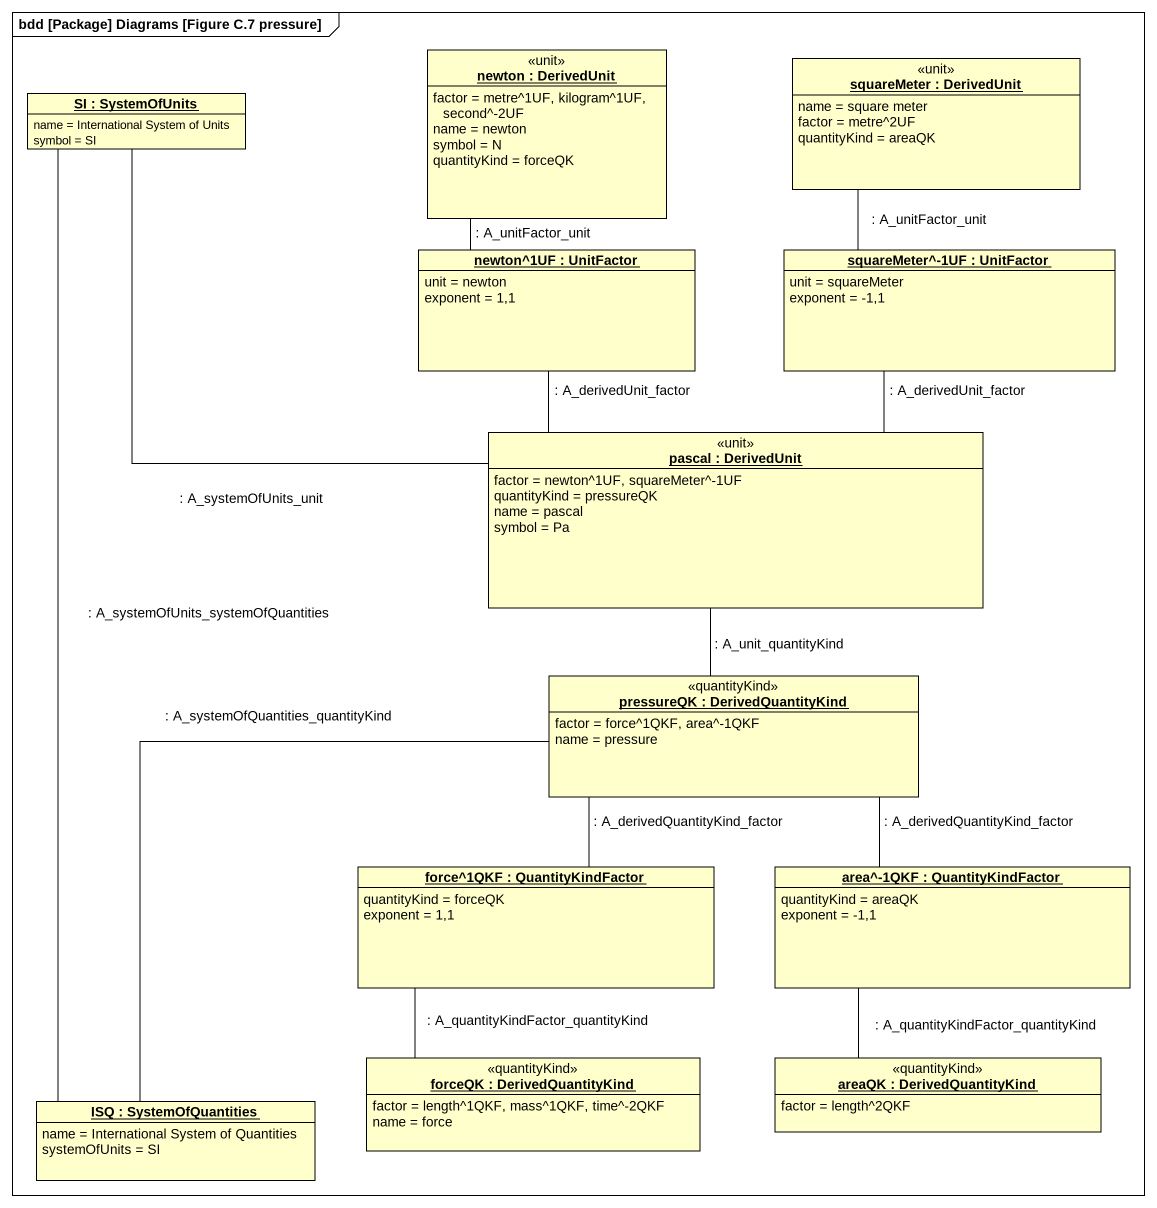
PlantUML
@startuml
mainframe bdd [Package] Diagrams [Figure C.7 pressure]
hide circle
hide empty members
object "SI : SystemOfUnits" as SI {
  name = International System of Units
  symbol = SI
}
object "newton : DerivedUnit" as newton <<unit>> {
  factor = metre^1UF, kilogram^1UF, second^-2UF
  name = newton
  symbol = N
  quantityKind = forceQK
}
object "squareMeter : DerivedUnit" as squareMeter <<unit>> {
  name = square meter
  factor = metre^2UF
  quantityKind = areaQK
}
object "newton^1UF : UnitFactor" as newton_1UF {
  unit = newton
  exponent = 1,1
}
object "squareMeter^-1UF : UnitFactor" as squareMeter_1UF {
  unit = squareMeter
  exponent = -1,1
}
object "pascal : DerivedUnit" as pascal <<unit>> {
  factor = newton^1UF, squareMeter^-1UF
  quantityKind = pressureQK
  name = pascal
  symbol = Pa
}
object "pressureQK : DerivedQuantityKind" as pressureQK <<quantityKind>> {
  factor = force^1QKF, area^-1QKF
  name = pressure
}
object "force^1QKF : QuantityKindFactor" as force_1QKF {
  quantityKind = forceQK
  exponent = 1,1
}
object "area^-1QKF : QuantityKindFactor" as area_1QKF {
  quantityKind = areaQK
  exponent = -1,1
}
object "ISQ : SystemOfQuantities" as ISQ {
  name = International System of Quantities
  systemOfUnits = SI
}
object "forceQK : DerivedQuantityKind" as forceQK <<quantityKind>> {
  factor = length^1QKF, mass^1QKF, time^-2QKF
  name = force
}
object "areaQK : DerivedQuantityKind" as areaQK <<quantityKind>> {
  factor = length^2QKF
}
SI -- pascal : : A_systemOfUnits_unit
newton_1UF -up- newton : : A_unitFactor_unit
squareMeter_1UF -up- squareMeter : : A_unitFactor_unit
pascal -up- newton_1UF : : A_derivedUnit_factor
pascal -up- squareMeter_1UF : : A_derivedUnit_factor
pascal -- pressureQK : : A_unit_quantityKind
pressureQK -- force_1QKF : : A_derivedQuantityKind_factor
pressureQK -- area_1QKF : : A_derivedQuantityKind_factor
force_1QKF -- forceQK : : A_quantityKindFactor_quantityKind
area_1QKF -- areaQK : : A_quantityKindFactor_quantityKind
ISQ -up- SI : : A_systemOfUnits_systemOfQuantities
ISQ -up- pressureQK : : A_systemOfQuantities_quantityKind
@enduml
